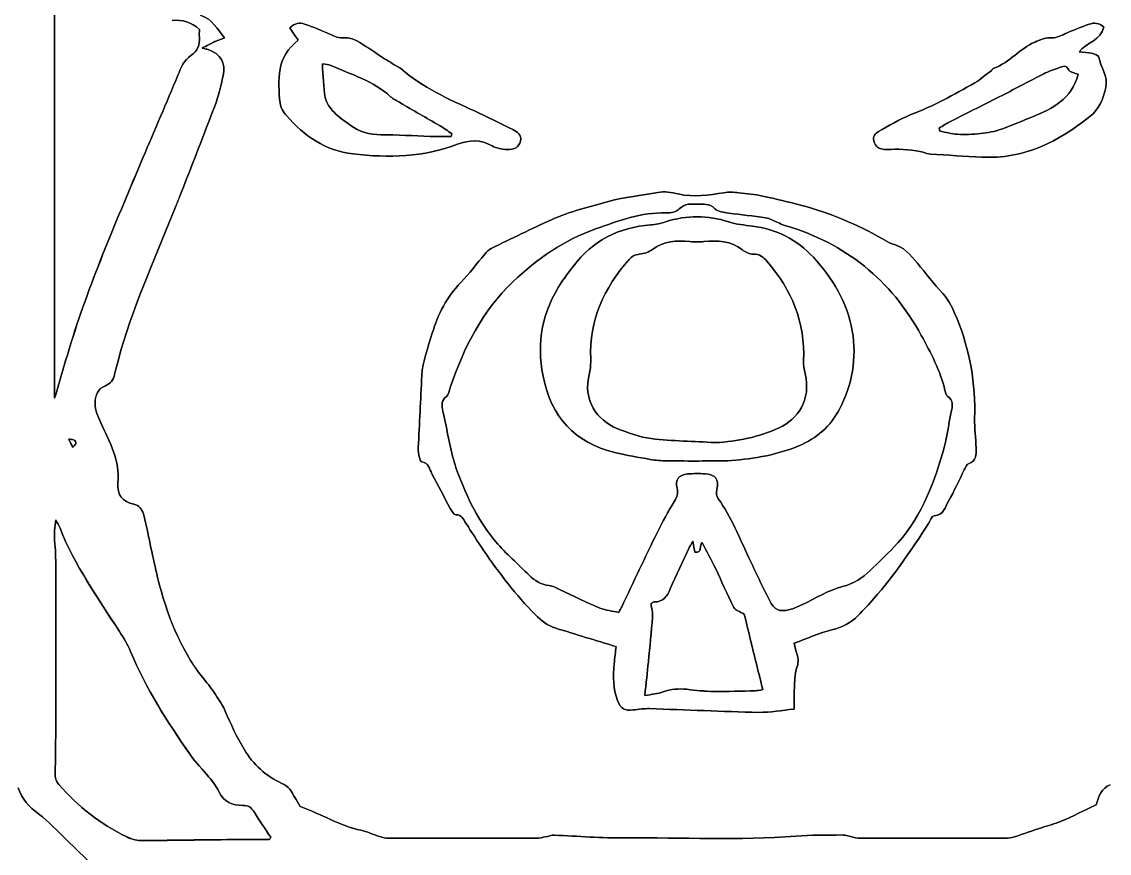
# Model space of a CAD drawing. Extents: x -1 to 269, y -24 to 109.
# Drawn here: x 148.1 to 212.4, y 11.7 to 60.9 of the extents above; entities that cross this region are included whole.
import ezdxf

# ---------------------------------------------------------------- set-up
doc = ezdxf.new("R2010")
doc.units = 0
doc.layers.get('0').update_dxf_attribs({"linetype": 'CONTINUOUS'})

msp = doc.modelspace()

# ---------------------------------------------------------------- linework, layer by layer
at = {"color": 7}
for p, q in [((212.088476, 60.558576), (212.088476, 60.558576)), ((212.088476, 60.558576), (212.088476, 60.558576)), ((164.415707, 59.773081), (164.415707, 59.773081)), ((164.415707, 59.773081), (164.415707, 59.773081)), ((165.842659, 58.383912), (165.842659, 58.383859)), ((165.842659, 58.383805), (165.842659, 58.383859)), ((210.576733, 57.770087), (210.576733, 57.770087)), ((210.576733, 57.770087), (210.576733, 57.770087)), ((151.06214, 35.684847), (151.06214, 35.684847)), ((151.06214, 35.684838), (151.06214, 35.684838)), ((189.100017, 35.960363), (189.100017, 35.960358)), ((189.100017, 35.960352), (189.100017, 35.960358)), ((189.835209, 34.872117), (189.835209, 34.872058)), ((189.835209, 34.872007), (189.835209, 34.872058)), ((187.776141, 30.118109), (187.776141, 30.118109)), ((187.776141, 30.118109), (187.776141, 30.118109)), ((183.385607, 25.907091), (183.385607, 25.90708)), ((183.385607, 25.907069), (183.385607, 25.90708)), ((193.76793, 24.082869), (193.767941, 24.082869)), ((193.767953, 24.082869), (193.767941, 24.082869)), ((162.705404, 12.458728), (162.705404, 12.457374)), ((162.705404, 12.456019), (162.705404, 12.457374))]:
    msp.add_line(p, q, dxfattribs=at)
for points in [[(149.998659, 62.12744), (149.998659, 54.218736), (149.998659, 46.413883), (149.998659, 38.593017)], [(149.998771, 38.593384), (149.998771, 46.414315), (149.998771, 54.219102), (149.998771, 62.127807)], [(158.632415, 61.264792), (159.348873, 60.994595), (159.621336, 60.464449), (160.050096, 59.914855)], [(160.050404, 59.914897), (159.621643, 60.464556), (159.34918, 60.994637), (158.632723, 61.264834)], [(158.564024, 60.415063), (158.108102, 60.855945), (157.542758, 60.998238), (156.949727, 60.95396)], [(156.950035, 60.954003), (157.543063, 60.998346), (158.10841, 60.855987), (158.564332, 60.415105)], [(164.794746, 60.732439), (164.503289, 60.833632), (164.205217, 60.808221), (163.922188, 60.504383)], [(163.922188, 60.504383), (164.08218, 60.267314), (164.233287, 60.043404), (164.415707, 59.773081)], [(163.922318, 60.504383), (164.205347, 60.808221), (164.503419, 60.833567), (164.794875, 60.732439)], [(164.415707, 59.773081), (164.233352, 60.043404), (164.08218, 60.267314), (163.922318, 60.504383)], [(166.289696, 60.135197), (165.800975, 60.356061), (165.30136, 60.556501), (164.794746, 60.732439)], [(164.794875, 60.732439), (165.301425, 60.556501), (165.80104, 60.356061), (166.289826, 60.135197)], [(209.796295, 60.151081), (210.26291, 60.368183), (210.745736, 60.553781), (211.231218, 60.725956)], [(211.231282, 60.725956), (210.745801, 60.553781), (210.262975, 60.368118), (209.79636, 60.151081)], [(212.088476, 60.558576), (211.930623, 59.772431), (211.097286, 59.662291), (210.634236, 59.094548)], [(210.634301, 59.094548), (211.097286, 59.662291), (211.930623, 59.772431), (212.088476, 60.558576)], [(211.231218, 60.725956), (211.525008, 60.830068), (211.820811, 60.808481), (212.088476, 60.558576)], [(212.088476, 60.558576), (211.820811, 60.808416), (211.525008, 60.830068), (211.231282, 60.725956)], [(158.061129, 58.867017), (158.473422, 59.145122), (158.587321, 59.506527), (158.565153, 59.959401)], [(158.565461, 59.959443), (158.587643, 59.506635), (158.47373, 59.145164), (158.061437, 58.86706)], [(158.565153, 59.959401), (158.557815, 60.109343), (158.564024, 60.259869), (158.564024, 60.415063)], [(158.564332, 60.415105), (158.564332, 60.259846), (158.558095, 60.10932), (158.565461, 59.959443)], [(160.050096, 59.914855), (159.803239, 59.819884), (159.604936, 59.754474), (159.416293, 59.667933)], [(159.4166, 59.667975), (159.605243, 59.754519), (159.803612, 59.819927), (160.050404, 59.914897)], [(167.14352, 59.918225), (166.814723, 59.888275), (166.566311, 60.01015), (166.289696, 60.135197)], [(166.289826, 60.135197), (166.566441, 60.01015), (166.814853, 59.888275), (167.14365, 59.918225)], [(167.880981, 59.744037), (167.667186, 59.864873), (167.384349, 59.940071), (167.14352, 59.918225)], [(167.14365, 59.918225), (167.384479, 59.940125), (167.667313, 59.864938), (167.881111, 59.744037)], [(208.030499, 59.671952), (208.30387, 59.785591), (208.602004, 59.929051), (208.881729, 59.915179)], [(208.881794, 59.915179), (208.602134, 59.929037), (208.303935, 59.785591), (208.030564, 59.671952)], [(208.881729, 59.915179), (209.232308, 59.897795), (209.500233, 60.01339), (209.796295, 60.151081)], [(209.79636, 60.151081), (209.500298, 60.01339), (209.232373, 59.897871), (208.881794, 59.915179)], [(159.416293, 59.667933), (159.210663, 59.573676), (159.013982, 59.459842), (158.727645, 59.309511)], [(158.727645, 59.309511), (158.922125, 59.262445), (159.006269, 59.248314), (159.086327, 59.221734)], [(158.727953, 59.309553), (159.01429, 59.459884), (159.21097, 59.573719), (159.4166, 59.667975)], [(159.086635, 59.221776), (159.006574, 59.248277), (158.922432, 59.262487), (158.727953, 59.309553)], [(159.086327, 59.221734), (159.810173, 58.982139), (160.144677, 58.423858), (159.971526, 57.676672)], [(159.971833, 57.676714), (160.144985, 58.4239), (159.810481, 58.982181), (159.086635, 59.221776)], [(163.340765, 56.059524), (163.20573, 57.42839), (163.114586, 58.802764), (164.415707, 59.773081)], [(164.415707, 59.773081), (163.114651, 58.802764), (163.20573, 57.42839), (163.340635, 56.059524)], [(169.290622, 58.833492), (168.820569, 59.137203), (168.367112, 59.46937), (167.880981, 59.744037)], [(167.881111, 59.744037), (168.367242, 59.46937), (168.820699, 59.137203), (169.290752, 58.833492)], [(205.586237, 58.119368), (206.521998, 58.448685), (207.127797, 59.29661), (208.030499, 59.671952)], [(208.030564, 59.671952), (207.127862, 59.29661), (206.521998, 58.448685), (205.586302, 58.119368)], [(157.291193, 57.704299), (157.474584, 58.158925), (157.660766, 58.597018), (158.061129, 58.867017)], [(158.061437, 58.86706), (157.661071, 58.597061), (157.474892, 58.158967), (157.291498, 57.704341)], [(170.21556, 58.256799), (169.906275, 58.44739), (169.595758, 58.636357), (169.290622, 58.833492)], [(169.290752, 58.833492), (169.595887, 58.636357), (169.90634, 58.44739), (170.21569, 58.256799)], [(210.634236, 59.094548), (210.918755, 59.063625), (211.151092, 59.061421), (211.370333, 59.006836)], [(211.370398, 59.006836), (211.151092, 59.061421), (210.918755, 59.063625), (210.634301, 59.094548)], [(211.370333, 59.006836), (211.527667, 58.967683), (211.779581, 58.878092), (211.797019, 58.777547)], [(211.797084, 58.777547), (211.779587, 58.878092), (211.527731, 58.967748), (211.370398, 59.006836)], [(211.797019, 58.777547), (211.902362, 58.172009), (212.362883, 57.656643), (212.215405, 56.984849)], [(212.21547, 56.984849), (212.362948, 57.656643), (211.902427, 58.172009), (211.797084, 58.777547)], [(166.014123, 56.381828), (165.896592, 57.007658), (165.897436, 57.655787), (165.842659, 58.383912)], [(165.842659, 58.383859), (165.897436, 57.655799), (165.896592, 57.00767), (166.014123, 56.381709)], [(165.842659, 58.383859), (166.097489, 58.33537), (166.2086, 58.333361), (166.303635, 58.293231)], [(166.303635, 58.293113), (166.2086, 58.333242), (166.097489, 58.335251), (165.842659, 58.383805)], [(166.303635, 58.293231), (167.546869, 57.768273), (168.855122, 57.369721), (169.886568, 56.432337)], [(169.886568, 56.432219), (168.855187, 57.369603), (167.546869, 57.768154), (166.303635, 58.293113)], [(170.493015, 58.097716), (170.414964, 58.166951), (170.306444, 58.200854), (170.21556, 58.256799)], [(170.21569, 58.256799), (170.306574, 58.200854), (170.415094, 58.166951), (170.493145, 58.097716)], [(174.846468, 55.595176), (173.315991, 56.293091), (171.772095, 56.963067), (170.493015, 58.097716)], [(170.493145, 58.097716), (171.772224, 56.963067), (173.316121, 56.293091), (174.846598, 55.595176)], [(204.460726, 57.25926), (204.812279, 57.461063), (205.117996, 57.742923), (205.443164, 57.989913)], [(205.443229, 57.989913), (205.117996, 57.742859), (204.812344, 57.461063), (204.460791, 57.25926)], [(205.443164, 57.989913), (205.494506, 58.028871), (205.530422, 58.099661), (205.586237, 58.119368)], [(205.586302, 58.119368), (205.530484, 58.099669), (205.494571, 58.028871), (205.443229, 57.989913)], [(209.439945, 58.149642), (209.135977, 58.04294), (208.828897, 57.935718), (208.54217, 57.791025)], [(208.5423, 57.791025), (208.829027, 57.935718), (209.136042, 58.043005), (209.440074, 58.149642)], [(210.030122, 57.999895), (209.873698, 58.364346), (209.656401, 58.225555), (209.439945, 58.149642)], [(209.440074, 58.149642), (209.65653, 58.225619), (209.873763, 58.364411), (210.030252, 57.999895)], [(210.576733, 57.770087), (210.391268, 57.842043), (210.086778, 57.867844), (210.030122, 57.999895)], [(210.030252, 57.999895), (210.086778, 57.867844), (210.391203, 57.842043), (210.576733, 57.770087)], [(155.223633, 52.815837), (155.906834, 54.447897), (156.629447, 56.063749), (157.291193, 57.704299)], [(157.291498, 57.704341), (156.629755, 56.063727), (155.907207, 54.44794), (155.223938, 52.815879)], [(159.971526, 57.676672), (159.830465, 57.067958), (159.692126, 56.45159), (159.470553, 55.869843)], [(159.470858, 55.869885), (159.692433, 56.451633), (159.830773, 57.068), (159.971833, 57.676714)], [(208.54217, 57.791025), (207.718556, 57.37536), (206.907714, 56.934416), (206.085914, 56.515056)], [(206.086044, 56.515056), (206.907844, 56.934416), (207.718685, 57.37536), (208.5423, 57.791025)], [(207.832909, 55.231696), (209.057407, 55.712185), (210.19238, 56.287258), (210.576733, 57.770087)], [(210.576733, 57.770087), (210.19238, 56.287258), (209.057407, 55.712185), (207.833039, 55.231696)], [(200.643061, 55.354347), (201.976725, 55.873797), (203.226247, 56.550385), (204.460726, 57.25926)], [(204.460791, 57.25926), (203.226312, 56.550385), (201.976855, 55.873797), (200.643126, 55.354347)], [(212.215405, 56.984849), (212.067084, 56.309364), (211.810956, 55.684699), (211.270503, 55.256007)], [(211.270568, 55.256007), (211.811021, 55.684699), (212.067148, 56.309364), (212.21547, 56.984849)], [(163.340635, 56.059524), (163.36612, 55.801322), (163.534787, 55.523347), (163.712088, 55.319405)], [(163.712217, 55.319405), (163.534917, 55.523347), (163.366176, 55.801322), (163.340765, 56.059524)], [(166.535388, 55.514974), (166.306164, 55.756516), (166.072984, 56.068589), (166.014123, 56.381828)], [(166.014123, 56.381709), (166.072984, 56.068471), (166.306164, 55.756398), (166.535388, 55.514855)], [(169.886568, 56.432337), (170.043317, 56.289852), (170.24473, 56.194686), (170.430653, 56.086361)], [(170.430653, 56.086242), (170.244795, 56.194568), (170.043317, 56.289733), (169.886568, 56.432219)], [(170.430653, 56.086361), (171.213619, 55.630439), (172.000607, 55.18126), (172.781567, 54.721904)], [(172.781567, 54.721785), (172.000607, 55.181142), (171.213619, 55.630321), (170.430653, 56.086242)], [(206.085914, 56.515056), (205.070027, 55.996642), (204.046684, 55.493008), (203.030147, 54.975828)], [(203.030277, 54.975828), (204.046813, 55.493073), (205.070157, 55.996642), (206.086044, 56.515056)], [(159.470553, 55.869843), (158.594817, 53.570465), (157.703655, 51.276662), (156.786495, 48.993558)], [(156.786803, 48.9936), (157.703963, 51.276704), (158.59519, 53.570573), (159.470858, 55.869885)], [(167.496498, 54.753335), (167.165951, 54.994875), (166.814074, 55.221378), (166.535388, 55.514974)], [(166.535388, 55.514855), (166.814074, 55.221259), (167.166016, 54.994756), (167.496498, 54.753216)], [(177.110969, 54.49093), (176.361646, 54.870096), (175.610379, 55.246801), (174.846468, 55.595176)], [(174.846598, 55.595176), (175.610441, 55.246801), (176.361776, 54.870031), (177.111098, 54.49093)], [(198.752023, 54.370484), (199.376685, 54.710172), (199.984752, 55.097894), (200.643061, 55.354347)], [(200.643126, 55.354347), (199.984817, 55.097894), (199.37675, 54.710172), (198.752087, 54.370484)], [(163.712088, 55.319405), (164.762917, 54.111373), (166.030394, 53.242187), (167.657526, 53.048227)], [(167.657656, 53.048227), (166.030458, 53.242187), (164.763046, 54.111373), (163.712217, 55.319405)], [(169.310784, 54.18481), (168.631083, 54.182552), (168.035072, 54.359776), (167.496498, 54.753335)], [(167.496498, 54.753216), (168.035137, 54.359723), (168.631083, 54.182422), (169.310784, 54.184691)], [(172.781567, 54.721904), (173.033157, 54.573972), (173.270937, 54.402442), (173.515009, 54.24174)], [(173.515009, 54.241621), (173.270872, 54.402324), (173.033092, 54.573853), (172.781567, 54.721785)], [(203.030147, 54.975828), (202.795801, 54.856549), (202.57643, 54.707903), (202.350187, 54.572741)], [(202.350316, 54.572741), (202.57656, 54.707903), (202.795931, 54.856549), (203.030277, 54.975828)], [(211.270503, 55.256007), (209.400727, 53.772723), (207.355595, 52.723189), (204.874447, 52.858221)], [(204.874512, 52.858221), (207.35566, 52.723189), (209.400792, 53.772723), (211.270568, 55.256007)], [(206.039435, 54.515498), (206.648019, 54.722683), (207.233593, 54.996506), (207.832909, 55.231696)], [(207.833039, 55.231696), (207.233723, 54.996506), (206.648149, 54.722683), (206.039565, 54.515498)], [(172.222702, 54.082256), (171.251804, 54.11363), (170.281292, 54.188117), (169.310784, 54.18481)], [(169.310784, 54.184691), (170.281292, 54.187993), (171.251804, 54.113512), (172.222702, 54.082137)], [(173.47423, 54.079998), (173.057013, 54.079998), (172.639468, 54.068709), (172.222702, 54.082256)], [(172.222702, 54.082137), (172.639468, 54.068647), (173.057013, 54.079879), (173.47423, 54.079879)], [(173.515009, 54.24174), (173.501406, 54.187804), (173.487859, 54.133869), (173.47423, 54.079998)], [(173.47423, 54.079879), (173.487834, 54.13375), (173.50138, 54.187685), (173.515009, 54.241621)], [(177.566176, 53.802932), (177.658361, 54.191888), (177.380971, 54.354341), (177.110969, 54.49093)], [(177.111098, 54.49093), (177.3811, 54.354341), (177.658491, 54.191888), (177.566306, 53.802932)], [(198.752087, 54.370484), (198.550671, 54.260928), (198.424326, 54.085312), (198.482605, 53.834631)], [(198.48254, 53.834631), (198.424326, 54.085247), (198.550606, 54.260863), (198.752023, 54.370484)], [(202.350187, 54.572741), (202.361137, 54.515238), (202.372087, 54.457803), (202.383054, 54.400238)], [(202.383184, 54.400238), (202.372234, 54.457803), (202.361284, 54.515238), (202.350316, 54.572741)], [(202.383054, 54.400238), (202.733309, 54.334052), (203.081489, 54.230524), (203.434467, 54.210881)], [(203.434597, 54.210881), (203.081684, 54.230524), (202.733504, 54.333987), (202.383184, 54.400238)], [(203.434467, 54.210881), (203.884617, 54.185848), (204.342029, 54.199282), (204.790043, 54.250683)], [(204.790173, 54.250683), (204.342159, 54.199276), (203.884747, 54.18586), (203.434597, 54.210881)], [(204.790043, 54.250683), (205.211801, 54.299045), (205.638809, 54.379041), (206.039435, 54.515498)], [(206.039565, 54.515498), (205.638874, 54.379106), (205.211866, 54.299045), (204.790173, 54.250683)], [(167.657526, 53.048227), (169.75685, 52.797868), (171.833681, 52.865807), (173.8475, 53.617594)], [(173.84763, 53.617594), (171.833811, 52.865742), (169.756915, 52.797803), (167.657656, 53.048227)], [(173.8475, 53.617594), (174.535434, 53.874371), (175.22006, 53.91949), (175.90203, 53.525801)], [(175.90216, 53.525801), (175.220125, 53.91949), (174.535564, 53.874371), (173.84763, 53.617594)], [(175.90203, 53.525801), (176.150183, 53.382469), (176.471981, 53.328536), (176.765057, 53.309605)], [(176.765187, 53.309605), (176.472111, 53.328542), (176.150377, 53.382469), (175.90216, 53.525801)], [(176.765057, 53.309605), (177.231026, 53.27959), (177.485988, 53.464279), (177.566176, 53.802932)], [(177.566306, 53.802932), (177.486118, 53.464214), (177.231091, 53.27959), (176.765187, 53.309605)], [(198.938137, 53.340073), (198.682204, 53.3931), (198.540494, 53.585051), (198.48254, 53.834631)], [(198.482605, 53.834631), (198.540624, 53.585051), (198.682269, 53.3931), (198.938202, 53.340073)], [(150.980448, 41.894994), (152.145565, 45.631758), (153.715068, 49.212226), (155.223633, 52.815837)], [(155.223938, 52.815879), (153.715116, 49.212593), (152.145613, 45.632124), (150.980561, 41.895361)], [(199.516969, 53.310708), (199.325603, 53.294621), (199.125484, 53.301254), (198.938137, 53.340073)], [(198.938202, 53.340073), (199.125549, 53.301242), (199.325667, 53.29463), (199.517034, 53.310708)], [(201.401849, 53.146113), (200.923562, 53.286527), (200.049189, 53.355308), (199.516969, 53.310708)], [(199.517034, 53.310708), (200.049254, 53.355308), (200.923627, 53.286522), (201.401914, 53.146113)], [(201.840138, 53.038891), (201.692267, 53.048543), (201.546279, 53.103783), (201.401849, 53.146113)], [(201.401914, 53.146113), (201.546344, 53.103783), (201.692267, 53.048552), (201.840203, 53.038891)], [(204.874447, 52.858221), (203.862771, 52.913325), (202.851162, 52.972575), (201.840138, 53.038891)], [(201.840203, 53.038891), (202.851227, 52.972575), (203.862771, 52.91326), (204.874512, 52.858221)], [(186.906693, 50.678328), (186.514238, 50.767917), (186.077115, 50.853811), (185.69782, 50.770576)], [(185.697831, 50.770437), (186.077191, 50.853673), (186.514314, 50.767897), (186.906704, 50.67819)], [(182.781363, 50.236473), (181.641462, 49.90988), (180.48419, 49.645714), (179.402049, 49.152649)], [(179.40206, 49.152511), (180.484201, 49.645511), (181.641473, 49.909741), (182.781375, 50.236334)], [(185.69782, 50.770576), (184.732106, 50.558658), (183.743899, 50.512308), (182.781363, 50.236473)], [(182.781375, 50.236334), (183.743975, 50.51217), (184.732117, 50.558584), (185.697831, 50.770437)], [(189.602872, 50.753978), (188.705549, 50.59334), (187.818212, 50.470108), (186.906693, 50.678328)], [(186.906704, 50.67819), (187.818223, 50.469969), (188.705561, 50.593202), (189.602883, 50.753843)], [(190.494164, 50.747487), (190.19888, 50.776271), (189.890764, 50.805506), (189.602872, 50.753978)], [(189.602883, 50.753843), (189.890775, 50.805379), (190.198891, 50.776195), (190.494175, 50.747351)], [(191.900564, 50.55515), (191.438677, 50.652779), (190.96493, 50.701592), (190.494164, 50.747487)], [(190.494175, 50.747351), (190.965006, 50.701454), (191.438688, 50.65264), (191.900576, 50.555011)], [(194.220945, 49.996739), (193.45198, 50.200162), (192.678671, 50.390558), (191.900564, 50.55515)], [(191.900576, 50.555011), (192.678682, 50.390419), (193.451991, 50.199959), (194.220956, 49.996601)], [(182.014148, 48.609075), (183.359871, 49.088396), (184.715706, 49.607848), (186.196786, 49.553264)], [(186.196915, 49.553275), (184.715771, 49.607859), (183.359936, 49.088345), (182.014278, 48.609086)], [(186.196786, 49.553264), (186.457968, 49.543612), (186.812242, 49.615626), (186.971325, 49.789359)], [(186.971455, 49.789371), (186.812372, 49.615638), (186.458098, 49.543617), (186.196915, 49.553275)], [(186.971325, 49.789359), (187.294743, 50.142467), (187.684799, 50.075502), (188.048863, 50.073817)], [(188.048993, 50.073828), (187.684929, 50.075521), (187.294873, 50.142544), (186.971455, 49.789371)], [(188.048863, 50.073817), (188.390366, 50.072123), (188.755466, 50.138513), (189.06838, 49.805048)], [(189.06851, 49.805059), (188.755661, 50.13859), (188.390496, 50.072208), (188.048993, 50.073828)], [(189.06838, 49.805048), (189.242632, 49.619321), (189.6124, 49.588076), (189.902496, 49.545615)], [(189.902626, 49.545627), (189.612465, 49.588087), (189.242697, 49.619332), (189.06851, 49.805059)], [(198.990904, 48.026805), (197.480134, 48.875637), (195.897864, 49.553199), (194.220945, 49.996739)], [(194.220956, 49.996601), (195.897875, 49.55306), (197.480146, 48.875501), (198.990915, 48.02667)], [(156.786495, 48.993558), (155.636547, 46.131229), (154.345538, 43.321413), (153.628824, 40.302013)], [(153.629131, 40.302056), (154.345846, 43.321455), (155.636855, 46.131274), (156.786803, 48.9936)], [(179.402049, 49.152649), (178.2064, 48.607915), (177.025529, 48.030381), (175.8444, 47.454467)], [(175.844412, 47.454329), (177.02554, 48.030308), (178.206411, 48.607777), (179.40206, 49.152511)], [(185.280859, 48.848416), (185.577178, 48.871954), (185.87836, 48.930811), (186.160224, 49.024484)], [(186.160289, 49.024599), (185.87836, 48.930927), (185.577243, 48.872064), (185.280924, 48.848532)], [(186.160224, 49.024484), (187.411428, 49.440473), (188.650513, 49.42634), (189.905869, 49.026177)], [(189.905934, 49.026293), (188.650578, 49.426399), (187.411493, 49.440533), (186.160289, 49.024599)], [(189.902496, 49.545615), (190.626602, 49.439559), (191.358164, 49.383809), (192.081105, 49.271595)], [(192.081235, 49.271606), (191.358294, 49.383755), (190.626667, 49.43957), (189.902626, 49.545627)], [(189.905869, 49.026177), (190.351481, 48.884208), (190.829314, 48.831181), (191.296775, 48.772383)], [(191.296838, 48.772499), (190.829379, 48.831297), (190.351545, 48.884324), (189.905934, 49.026293)], [(192.081105, 49.271595), (192.327118, 49.233413), (192.556407, 49.087165), (192.793087, 48.989925)], [(192.793216, 48.989937), (192.556536, 49.087176), (192.327248, 49.233424), (192.081235, 49.271606)], [(192.793087, 48.989925), (192.932075, 48.932815), (193.066718, 48.861636), (193.209982, 48.819565)], [(193.210112, 48.819576), (193.066848, 48.861582), (192.932205, 48.932826), (192.793216, 48.989937)], [(177.139038, 45.493472), (178.560933, 46.843278), (180.16343, 47.949922), (182.014148, 48.609075)], [(182.014278, 48.609086), (180.16356, 47.949934), (178.560998, 46.843355), (177.139168, 45.493483)], [(180.69617, 46.39229), (181.842424, 47.923933), (183.3917, 48.697955), (185.280859, 48.848416)], [(185.280924, 48.848532), (183.391765, 48.698136), (181.842489, 47.924048), (180.696235, 46.392406)], [(191.296775, 48.772383), (192.724955, 48.592751), (193.930264, 47.989936), (194.903886, 46.927112)], [(194.903951, 46.927228), (193.930329, 47.990052), (192.725085, 48.592867), (191.296838, 48.772499)], [(193.209982, 48.819565), (196.803092, 47.764779), (199.500826, 45.591877), (201.288856, 42.307341)], [(201.288986, 42.307352), (199.500956, 45.591888), (196.803222, 47.76479), (193.210112, 48.819576)], [(185.37732, 47.389957), (186.053843, 47.90033), (186.807574, 47.932032), (187.598064, 47.860334)], [(187.598129, 47.860263), (186.807639, 47.931962), (186.053908, 47.90026), (185.377384, 47.389886)], [(187.598064, 47.860334), (187.871628, 47.835555), (188.151482, 47.829476), (188.42427, 47.85658)], [(188.424335, 47.85651), (188.151547, 47.829416), (187.871693, 47.835512), (187.598129, 47.860263)], [(188.42427, 47.85658), (189.238289, 47.937417), (190.015035, 47.905848), (190.703033, 47.37032)], [(190.703098, 47.370249), (190.0151, 47.905777), (189.238289, 47.937347), (188.424335, 47.85651)], [(199.563903, 47.730486), (199.360801, 47.779624), (199.178966, 47.921141), (198.990904, 48.026805)], [(198.990915, 48.02667), (199.178912, 47.921003), (199.360813, 47.779488), (199.563914, 47.730348)], [(201.066891, 46.573798), (200.657127, 47.081384), (200.243539, 47.565959), (199.563903, 47.730486)], [(199.563914, 47.730348), (200.243485, 47.565821), (200.657073, 47.081245), (201.066902, 46.57366)], [(175.463223, 47.117629), (174.98513, 46.560063), (174.548464, 45.96334), (174.036792, 45.43922)], [(174.036804, 45.439084), (174.548475, 45.963202), (174.985141, 46.559924), (175.463234, 47.117494)], [(175.8444, 47.454467), (175.697114, 47.382704), (175.573038, 47.245727), (175.463223, 47.117629)], [(175.463234, 47.117494), (175.573049, 47.245654), (175.697061, 47.382565), (175.844412, 47.454329)], [(183.997758, 46.798679), (184.163129, 46.984082), (184.341011, 47.081448), (184.602842, 47.110492)], [(184.602907, 47.110421), (184.341076, 47.081443), (184.163194, 46.984076), (183.997823, 46.798608)], [(184.602842, 47.110492), (184.870186, 47.140117), (185.166051, 47.230549), (185.37732, 47.389957)], [(185.377384, 47.389886), (185.166116, 47.230479), (184.870251, 47.140046), (184.602907, 47.110421)], [(190.703033, 47.37032), (190.88137, 47.231526), (191.134515, 47.117305), (191.353042, 47.117756)], [(191.353107, 47.117686), (191.134579, 47.117121), (190.881435, 47.23152), (190.703098, 47.370249)], [(191.353042, 47.117756), (191.728192, 47.118603), (191.94594, 46.931902), (192.164795, 46.678173)], [(192.16486, 46.678102), (191.946005, 46.931831), (191.728257, 47.118465), (191.353107, 47.117686)], [(180.002663, 45.455165), (180.215616, 45.77949), (180.463314, 46.081061), (180.69617, 46.39229)], [(180.696235, 46.392406), (180.463379, 46.081177), (180.215681, 45.779605), (180.002728, 45.455281)], [(181.724636, 40.91073), (181.651447, 43.196298), (182.501249, 45.120529), (183.997758, 46.798679)], [(183.997823, 46.798608), (182.501314, 45.120458), (181.651512, 43.196228), (181.724698, 40.91066)], [(192.164795, 46.678173), (193.6191, 44.992631), (194.429295, 43.074302), (194.327066, 40.813626)], [(194.327128, 40.813555), (194.429295, 43.074232), (193.6191, 44.992561), (192.16486, 46.678102)], [(194.903886, 46.927112), (196.047222, 45.678889), (196.917381, 44.285648), (197.207477, 42.585262)], [(197.207542, 42.585378), (196.917381, 44.285699), (196.047287, 45.679004), (194.903951, 46.927228)], [(202.562234, 44.783434), (202.043171, 45.361874), (201.555291, 45.968776), (201.066891, 46.573798)], [(201.066902, 46.57366), (201.555302, 45.968638), (202.043247, 45.361739), (202.562246, 44.783296)], [(174.036792, 45.43922), (173.198852, 44.580796), (172.685236, 43.563805), (172.349372, 42.428312)], [(172.349383, 42.428177), (172.685312, 43.563732), (173.198863, 44.580658), (174.036804, 45.439084)], [(173.415825, 39.212418), (174.211175, 41.570724), (175.307574, 43.754774), (177.139038, 45.493472)], [(177.139168, 45.493483), (175.307704, 43.75485), (174.211305, 41.570735), (173.415954, 39.21243)], [(180.002728, 45.455281), (178.884413, 43.75172), (178.500061, 41.898928), (178.903991, 39.893147)], [(178.903926, 39.893031), (178.500061, 41.898748), (178.88434, 43.75154), (180.002663, 45.455165)], [(203.389284, 43.337488), (203.172571, 43.86122), (202.946392, 44.355323), (202.562234, 44.783434)], [(202.562246, 44.783296), (202.946404, 44.355185), (203.172582, 43.861081), (203.389295, 43.33735)], [(204.450809, 37.390936), (204.50604, 39.448904), (204.178797, 41.429141), (203.389284, 43.337488)], [(203.389295, 43.33735), (204.178809, 41.429003), (204.506051, 39.448765), (204.45082, 37.390798)], [(197.207477, 42.585262), (197.486422, 40.950546), (197.202538, 39.397511), (196.450763, 37.939314)], [(196.450828, 37.93943), (197.202614, 39.397627), (197.486487, 40.950662), (197.207542, 42.585378)], [(149.998659, 38.593017), (150.330826, 39.712886), (150.641668, 40.808315), (150.980448, 41.894994)], [(150.980561, 41.895361), (150.641781, 40.808681), (150.330939, 39.713318), (149.998771, 38.593384)], [(172.349372, 42.428312), (172.104849, 41.601458), (171.771968, 40.800274), (171.730543, 39.922918)], [(171.730554, 39.92278), (171.771979, 40.800136), (172.104795, 41.601384), (172.349383, 42.428177)], [(201.288856, 42.307341), (201.854918, 41.267403), (202.42221, 40.219813), (202.692468, 39.047888)], [(202.692598, 39.0479), (202.422339, 40.219825), (201.855047, 41.267414), (201.288986, 42.307352)], [(181.649695, 40.079724), (181.716855, 40.346548), (181.73345, 40.634245), (181.724636, 40.91073)], [(181.724698, 40.91066), (181.733503, 40.63411), (181.716909, 40.346478), (181.649759, 40.079653)], [(194.327066, 40.813626), (194.31558, 40.559897), (194.351958, 40.296251), (194.412052, 40.048225)], [(194.412116, 40.048155), (194.352023, 40.296115), (194.315721, 40.559826), (194.327128, 40.813555)], [(153.539946, 39.990979), (153.480502, 39.66957), (153.312862, 39.451108), (153.001049, 39.325344)], [(153.001356, 39.325386), (153.31317, 39.451085), (153.48081, 39.669613), (153.540254, 39.991022)], [(153.628824, 40.302013), (153.603932, 40.197191), (153.559459, 40.096513), (153.539946, 39.990979)], [(153.540254, 39.991022), (153.559756, 40.096556), (153.604237, 40.197233), (153.629131, 40.302056)], [(171.730543, 39.922918), (171.663383, 38.500053), (171.58488, 37.077642), (171.520699, 35.654646)], [(171.520711, 35.654508), (171.584891, 37.077503), (171.663394, 38.499915), (171.730554, 39.92278)], [(183.274428, 36.803615), (182.11975, 37.277232), (181.232993, 38.424911), (181.649695, 40.079724)], [(181.649759, 40.079653), (181.233058, 38.424841), (182.11988, 37.277161), (183.274493, 36.803544)], [(194.412052, 40.048225), (194.797508, 38.458174), (193.981025, 37.354315), (192.871008, 36.837914)], [(192.871073, 36.837843), (193.981087, 37.35431), (194.797638, 38.458103), (194.412116, 40.048155)], [(153.001049, 39.325344), (152.541108, 39.139944), (152.39823, 38.77724), (152.395575, 38.291499)], [(152.39588, 38.291541), (152.39842, 38.777283), (152.541416, 39.139986), (153.001356, 39.325386)], [(183.159104, 35.372652), (180.763006, 35.952066), (179.38487, 37.50452), (178.903926, 39.893031)], [(178.903991, 39.893147), (179.384935, 37.50457), (180.763071, 35.952117), (183.159169, 35.372765)], [(172.978572, 37.82754), (172.910246, 38.149208), (172.848338, 38.444684), (173.19198, 38.689986)], [(173.19211, 38.689997), (172.848468, 38.444695), (172.910376, 38.14922), (172.978702, 37.827551)], [(173.19198, 38.689986), (173.323964, 38.784177), (173.354433, 39.030323), (173.415825, 39.212418)], [(173.415954, 39.21243), (173.354563, 39.030334), (173.324094, 38.784253), (173.19211, 38.689997)], [(202.692468, 39.047888), (202.720863, 38.924721), (202.75548, 38.75922), (202.844485, 38.701201)], [(202.844614, 38.701212), (202.75561, 38.759232), (202.721058, 38.924667), (202.692598, 39.0479)], [(202.844485, 38.701201), (203.22041, 38.456224), (203.13847, 38.128916), (203.06632, 37.785274)], [(203.06645, 37.785286), (203.1386, 38.128928), (203.22054, 38.456235), (202.844614, 38.701212)], [(152.395575, 38.291499), (152.393317, 37.85535), (152.565419, 37.496019), (152.736104, 37.125216)], [(152.736412, 37.125258), (152.565724, 37.496064), (152.393546, 37.855457), (152.39588, 38.291541)], [(173.434364, 35.679792), (173.270872, 36.393072), (173.130718, 37.111666), (172.978572, 37.82754)], [(172.978702, 37.827551), (173.130913, 37.111678), (173.271002, 36.393083), (173.434494, 35.679803)], [(196.450763, 37.939314), (195.928784, 36.927056), (195.095122, 36.216694), (194.044943, 35.769525)], [(194.045007, 35.76964), (195.095187, 36.216745), (195.928914, 36.927107), (196.450828, 37.93943)], [(203.06632, 37.785274), (202.898225, 36.984542), (202.794311, 36.165985), (202.565669, 35.383408)], [(202.565799, 35.383419), (202.794376, 36.165931), (202.898355, 36.984553), (203.06645, 37.785286)], [(204.532035, 35.645369), (204.524048, 36.227571), (204.43525, 36.810292), (204.450809, 37.390936)], [(204.45082, 37.390798), (204.43527, 36.810154), (204.524074, 36.227498), (204.532047, 35.645231)], [(152.736104, 37.125216), (153.258277, 35.991411), (153.882748, 34.885607), (153.744992, 33.566854)], [(153.7453, 33.566896), (153.883117, 34.88565), (153.258585, 35.991388), (152.736412, 37.125258)], [(185.310938, 36.198463), (184.616781, 36.281247), (183.928134, 36.535428), (183.274428, 36.803615)], [(183.274493, 36.803544), (183.928199, 36.535357), (184.616846, 36.281177), (185.311003, 36.198392)], [(192.871008, 36.837914), (191.681128, 36.284298), (190.41955, 36.022726), (189.100017, 35.960363)], [(189.100017, 35.960358), (190.41955, 36.02272), (191.681128, 36.284292), (192.871073, 36.837843)], [(151.06214, 35.684847), (150.988626, 35.84231), (150.927173, 35.973842), (150.83713, 36.166569)], [(150.83713, 36.166569), (150.966715, 36.147519), (151.049045, 36.154377), (151.111926, 36.122683)], [(151.111991, 36.122675), (151.049045, 36.154374), (150.96678, 36.14751), (150.837194, 36.16656)], [(150.837194, 36.16656), (150.927173, 35.973834), (150.988691, 35.842301), (151.06214, 35.684838)], [(151.111926, 36.122683), (151.344523, 36.005541), (151.278076, 35.870185), (151.06214, 35.684847)], [(151.06214, 35.684838), (151.278076, 35.870111), (151.344458, 36.005533), (151.111991, 36.122675)], [(189.100017, 35.960358), (187.836104, 36.032381), (186.56558, 36.048846), (185.310938, 36.198463)], [(185.311003, 36.198392), (186.56558, 36.04884), (187.836104, 36.03244), (189.100017, 35.960352)], [(171.520699, 35.654646), (171.512148, 35.463994), (171.546636, 35.268349), (171.585201, 35.079965)], [(171.585213, 35.079827), (171.546641, 35.26821), (171.512154, 35.463855), (171.520711, 35.654508)], [(173.810484, 34.311703), (173.639796, 34.750316), (173.540031, 35.218813), (173.434364, 35.679792)], [(173.434494, 35.679803), (173.54016, 35.218824), (173.639926, 34.750262), (173.810614, 34.311714)], [(189.835209, 34.872058), (191.060547, 34.978049), (192.595627, 35.152561), (194.045007, 35.76964)], [(194.044943, 35.769525), (192.595627, 35.152511), (191.060547, 34.977999), (189.835209, 34.872007)], [(204.076958, 34.708761), (204.595693, 34.859287), (204.537158, 35.274304), (204.532035, 35.645369)], [(204.532047, 35.645231), (204.537155, 35.2741), (204.595705, 34.859149), (204.076969, 34.708623)], [(171.585201, 35.079965), (171.605493, 34.981041), (171.668505, 34.81891), (171.727949, 34.811391)], [(171.727961, 34.811253), (171.668516, 34.818704), (171.60544, 34.980838), (171.585213, 35.079827)], [(171.727949, 34.811391), (172.14692, 34.759141), (172.183806, 34.384575), (172.329599, 34.118141)], [(172.32961, 34.118002), (172.183817, 34.384437), (172.146931, 34.759067), (171.727961, 34.811253)], [(185.250844, 34.96483), (184.551046, 35.08664), (183.848982, 35.205853), (183.159104, 35.372652)], [(183.159169, 35.372765), (183.849047, 35.205969), (184.551111, 35.086756), (185.250909, 34.964946)], [(186.21377, 34.87615), (185.892296, 34.879198), (185.567582, 34.909729), (185.250844, 34.96483)], [(185.250909, 34.964946), (185.567647, 34.90978), (185.892361, 34.879311), (186.213835, 34.876266)], [(189.835209, 34.872058), (188.409425, 34.872058), (187.311467, 34.865454), (186.21377, 34.87615)], [(186.213835, 34.876266), (187.311467, 34.86557), (188.409425, 34.872117), (189.835209, 34.872117)], [(202.565669, 35.383408), (201.96324, 33.321357), (201.193044, 31.333728), (199.650703, 29.754438)], [(199.650833, 29.754449), (201.193174, 31.333739), (201.96337, 33.321368), (202.565799, 35.383419)], [(172.329599, 34.118141), (172.70209, 33.437274), (173.043528, 32.739358), (173.411351, 32.055833)], [(173.411363, 32.055695), (173.04354, 32.739285), (172.702166, 33.437201), (172.32961, 34.118002)], [(174.821122, 32.001629), (174.423025, 32.739025), (174.11536, 33.528477), (173.810484, 34.311703)], [(173.810614, 34.311714), (174.11549, 33.528488), (174.423155, 32.739036), (174.821252, 32.001641)], [(188.491884, 34.110874), (188.147463, 34.128569), (187.799023, 34.133959), (187.456417, 34.101786)], [(187.456547, 34.101797), (187.799153, 34.133951), (188.147593, 34.12858), (188.492014, 34.110885)], [(202.903023, 32.492879), (203.24699, 33.090254), (203.525741, 33.724963), (203.837165, 34.341393)], [(203.837176, 34.341254), (203.525752, 33.724825), (203.247001, 33.090115), (202.903034, 32.492744)], [(203.837165, 34.341393), (203.90426, 34.474288), (203.97006, 34.677711), (204.076958, 34.708761)], [(204.076969, 34.708623), (203.970072, 34.677573), (203.904271, 34.47415), (203.837176, 34.341254)], [(153.744992, 33.566854), (153.670375, 32.85286), (154.035413, 32.460339), (154.681273, 32.308969)], [(154.68158, 32.309012), (154.035718, 32.460382), (153.670618, 32.852967), (153.7453, 33.566896)], [(187.456417, 34.101786), (186.952461, 34.054528), (186.704825, 33.747448), (186.838042, 33.260927)], [(186.838172, 33.260939), (186.704955, 33.747459), (186.952591, 34.054539), (187.456547, 34.101797)], [(189.199782, 33.174201), (189.333973, 33.790893), (189.108769, 34.079172), (188.491884, 34.110874)], [(188.492014, 34.110885), (189.108898, 34.079183), (189.334103, 33.790839), (189.199912, 33.174212)], [(186.838042, 33.260927), (186.924781, 32.944252), (186.836067, 32.741867), (186.684731, 32.489434)], [(186.684858, 32.489445), (186.836228, 32.741943), (186.92491, 32.944328), (186.838172, 33.260939)], [(189.277834, 32.633618), (189.151813, 32.808065), (189.154534, 32.966239), (189.199782, 33.174201)], [(189.199912, 33.174212), (189.154664, 32.966251), (189.151943, 32.808141), (189.277964, 32.633629)], [(154.681273, 32.308969), (155.008126, 32.232281), (155.152623, 32.019133), (155.249539, 31.752309)], [(155.249843, 31.752351), (155.152993, 32.019175), (155.008433, 32.232323), (154.68158, 32.309012)], [(186.684731, 32.489434), (186.319242, 31.879941), (185.965095, 31.260788), (185.652895, 30.622771)], [(185.653025, 30.622782), (185.965225, 31.260799), (186.319372, 31.879952), (186.684858, 32.489445)], [(191.0916, 29.134376), (190.529752, 30.32322), (190.055356, 31.557378), (189.277834, 32.633618)], [(189.277964, 32.633629), (190.055486, 31.557324), (190.529947, 30.323166), (191.09173, 29.134387)], [(202.055036, 31.626353), (202.619864, 31.666349), (202.704525, 32.148072), (202.903023, 32.492879)], [(202.903034, 32.492744), (202.704471, 32.147933), (202.619875, 31.666211), (202.055047, 31.626215)], [(155.249539, 31.752309), (155.329856, 31.530928), (155.367262, 31.293602), (155.418474, 31.062171)], [(155.418782, 31.062213), (155.367569, 31.293644), (155.330164, 31.53097), (155.249843, 31.752351)], [(173.411351, 32.055833), (173.489854, 31.909845), (173.628908, 31.684962), (173.73723, 31.68665)], [(173.737242, 31.686511), (173.628919, 31.684818), (173.489866, 31.909707), (173.411363, 32.055695)], [(173.73723, 31.68665), (174.110822, 31.692238), (174.18803, 31.407961), (174.334277, 31.187619)], [(174.334289, 31.18748), (174.188041, 31.407822), (174.110833, 31.692085), (173.737242, 31.686511)], [(176.120882, 30.080512), (175.620491, 30.664918), (175.187192, 31.323486), (174.821122, 32.001629)], [(174.821252, 32.001641), (175.187257, 31.323497), (175.620621, 30.664929), (176.121012, 30.080523)], [(201.715864, 31.179508), (201.817447, 31.34248), (201.931541, 31.617601), (202.055036, 31.626353)], [(202.055047, 31.626215), (201.931552, 31.617466), (201.817458, 31.342341), (201.715875, 31.179369)], [(149.98888, 30.161927), (149.976434, 30.55957), (149.985578, 30.957794), (150.069849, 31.379098)], [(150.069914, 31.377743), (149.98564, 30.956439), (149.976499, 30.55815), (149.988945, 30.160572)], [(150.069849, 31.379098), (150.15276, 31.21509), (150.24864, 31.056202), (150.316706, 30.886163)], [(150.316771, 30.884808), (150.248702, 31.054782), (150.15289, 31.213671), (150.069914, 31.377743)], [(155.418474, 31.062171), (155.679335, 29.883052), (155.896177, 28.692134), (156.207666, 27.526561)], [(156.207974, 27.526604), (155.896485, 28.692176), (155.679704, 29.883094), (155.418782, 31.062213)], [(174.334277, 31.187619), (174.692313, 30.647942), (175.031157, 30.095105), (175.398007, 29.561522)], [(175.398018, 29.561386), (175.031169, 30.094967), (174.692324, 30.647804), (174.334289, 31.18748)], [(198.486169, 26.725443), (199.689728, 28.11758), (200.743346, 29.619211), (201.715864, 31.179508)], [(201.715875, 31.179369), (200.743357, 29.619073), (199.68974, 28.117442), (198.486181, 26.725304)], [(150.316706, 30.886163), (151.198597, 28.683311), (152.553396, 26.753831), (153.832283, 24.77976)], [(153.832348, 24.778406), (152.553396, 26.752477), (151.198597, 28.681957), (150.316771, 30.884808)], [(185.652895, 30.622771), (184.941947, 29.169891), (184.2592, 27.703201), (183.564008, 26.242608)], [(183.564138, 26.24262), (184.25933, 27.703213), (184.942076, 29.169902), (185.653025, 30.622782)], [(150.058828, 29.392183), (150.058264, 29.648765), (149.99692, 29.904825), (149.98888, 30.161927)], [(149.988945, 30.160572), (149.996988, 29.903471), (150.058439, 29.647411), (150.058893, 29.390828)], [(178.085629, 28.109672), (177.426995, 28.763508), (176.722532, 29.377928), (176.120882, 30.080512)], [(176.121012, 30.080523), (176.722597, 29.377939), (177.42706, 28.763519), (178.085758, 28.109683)], [(186.438001, 27.311212), (186.774774, 28.119914), (187.167229, 28.905477), (187.539201, 29.699399)], [(187.539266, 29.699334), (187.167294, 28.905412), (186.774839, 28.119849), (186.438066, 27.311147)], [(187.539201, 29.699399), (187.590478, 29.808568), (187.657768, 29.910213), (187.776141, 30.118109)], [(187.776141, 30.118109), (187.657768, 29.910213), (187.590478, 29.808568), (187.539266, 29.699334)], [(187.887966, 29.465377), (187.856718, 29.647281), (187.826639, 29.822958), (187.776141, 30.118109)], [(187.776141, 30.118109), (187.826639, 29.822958), (187.856718, 29.647281), (187.887901, 29.465442)], [(187.887901, 29.465442), (188.379735, 29.422527), (188.119978, 29.845841), (188.330273, 30.04356)], [(188.330338, 30.043495), (188.120043, 29.845776), (188.3798, 29.422463), (187.887966, 29.465377)], [(188.330273, 30.04356), (188.592883, 29.530009), (188.861457, 29.030397), (189.106435, 28.519501)], [(189.1065, 28.519436), (188.861587, 29.030332), (188.592948, 29.529944), (188.330338, 30.043495)], [(199.650703, 29.754438), (199.198284, 29.29119), (198.736918, 28.836437), (198.269716, 28.388163)], [(198.269846, 28.388175), (198.737048, 28.836448), (199.198413, 29.291266), (199.650833, 29.754449)], [(150.062328, 18.894467), (150.065432, 22.393712), (150.064303, 25.892941), (150.058828, 29.392183)], [(150.058893, 29.390828), (150.06434, 25.891586), (150.065497, 22.392358), (150.062393, 18.893113)], [(175.398007, 29.561522), (176.317046, 28.225005), (177.298511, 26.937496), (178.439578, 25.778864)], [(178.439589, 25.778725), (177.298522, 26.93736), (176.317058, 28.224802), (175.398018, 29.561386)], [(192.300798, 26.628917), (191.883451, 27.456875), (191.487752, 28.295981), (191.0916, 29.134376)], [(191.09173, 29.134387), (191.487882, 28.295927), (191.883578, 27.456886), (192.300928, 26.628928)], [(189.106435, 28.519501), (189.477368, 27.745998), (189.815306, 26.956159), (190.206791, 26.193547)], [(190.206856, 26.193482), (189.815371, 26.956094), (189.477433, 27.745933), (189.1065, 28.519436)], [(198.269716, 28.388163), (197.802319, 27.939633), (197.304911, 27.611745), (196.630722, 27.435937)], [(196.630852, 27.435948), (197.305041, 27.611821), (197.802449, 27.939709), (198.269846, 28.388175)], [(179.262543, 27.496547), (178.781665, 27.551391), (178.414686, 27.783014), (178.085629, 28.109672)], [(178.085758, 28.109683), (178.414815, 27.783025), (178.781795, 27.551403), (179.262673, 27.496558)], [(156.207666, 27.526561), (156.7688, 25.426461), (157.58191, 23.438048), (159.004841, 21.747593)], [(159.005149, 21.747621), (157.582218, 23.438048), (156.769108, 25.426503), (156.207974, 27.526604)], [(179.922083, 27.247486), (179.708223, 27.346086), (179.489111, 27.470746), (179.262543, 27.496547)], [(179.262673, 27.496558), (179.489241, 27.47082), (179.708353, 27.346162), (179.922212, 27.247497)], [(182.267682, 26.162169), (181.473433, 26.494209), (180.704467, 26.886405), (179.922083, 27.247486)], [(179.922212, 27.247497), (180.704532, 26.886416), (181.473562, 26.494221), (182.267812, 26.162181)], [(185.481237, 26.529278), (186.025643, 26.522279), (186.248644, 26.856586), (186.438001, 27.311212)], [(186.438066, 27.311147), (186.248709, 26.856521), (186.025773, 26.522214), (185.481301, 26.529213)], [(196.630722, 27.435937), (195.789928, 27.216631), (195.019665, 26.728426), (194.216926, 26.360992)], [(194.217056, 26.361003), (195.019859, 26.728437), (195.790123, 27.216642), (196.630852, 27.435948)], [(185.297453, 26.425559), (185.340433, 26.451241), (185.411353, 26.530122), (185.481237, 26.529278)], [(185.387432, 25.630468), (185.405832, 25.878556), (185.333236, 26.133518), (185.297453, 26.425559)], [(185.481301, 26.529213), (185.411418, 26.53006), (185.340498, 26.451165), (185.297518, 26.425494)], [(185.297518, 26.425494), (185.333301, 26.133453), (185.405909, 25.878491), (185.387496, 25.630403)], [(193.502932, 26.070831), (192.869258, 25.920565), (192.595627, 26.044048), (192.300798, 26.628917)], [(192.300928, 26.628928), (192.595757, 26.044068), (192.869388, 25.920511), (193.503062, 26.070842)], [(197.561039, 25.72803), (197.876871, 26.053392), (198.189785, 26.382579), (198.486169, 26.725443)], [(198.486181, 26.725304), (198.189796, 26.382441), (197.876882, 26.053254), (197.56105, 25.727891)], [(178.439578, 25.778864), (178.792037, 25.420958), (179.177944, 25.117834), (179.669846, 24.968736)], [(179.669858, 24.968595), (179.177956, 25.117693), (178.792048, 25.420884), (178.439589, 25.778725)], [(183.385607, 25.90708), (183.011236, 25.988566), (182.615019, 26.016895), (182.267682, 26.162169)], [(182.267812, 26.162181), (182.615084, 26.016907), (183.011236, 25.988577), (183.385607, 25.907091)], [(183.385607, 25.90708), (183.464824, 26.055337), (183.518629, 26.147), (183.564138, 26.24262)], [(183.564008, 26.242608), (183.518629, 26.146989), (183.464824, 26.055326), (183.385607, 25.907069)], [(190.206791, 26.193547), (190.287563, 26.036149), (190.541811, 25.967888), (190.814923, 25.796421)], [(190.814988, 25.796356), (190.541876, 25.967823), (190.287628, 26.036084), (190.206856, 26.193482)], [(190.814923, 25.796421), (191.160575, 24.388262), (191.528852, 22.888335), (191.909638, 21.337298)], [(191.909703, 21.337242), (191.528917, 22.88825), (191.16064, 24.388205), (190.814988, 25.796356)], [(194.216926, 26.360992), (193.983164, 26.253965), (193.750113, 26.129432), (193.502932, 26.070831)], [(193.503062, 26.070842), (193.750243, 26.129378), (193.983226, 26.253911), (194.217056, 26.361003)], [(185.139666, 22.990048), (185.227248, 23.869735), (185.321894, 24.749083), (185.387432, 25.630468)], [(185.387496, 25.630403), (185.321894, 24.74897), (185.227248, 23.86965), (185.139731, 22.989963)], [(195.999574, 24.877522), (196.615423, 25.028821), (197.129945, 25.283978), (197.561039, 25.72803)], [(197.56105, 25.727891), (197.129956, 25.283781), (196.615434, 25.02868), (195.999585, 24.877381)], [(153.832283, 24.77976), (154.077391, 24.401357), (154.332675, 24.016942), (154.497656, 23.601341)], [(154.497721, 23.599987), (154.33274, 24.015587), (154.07752, 24.400002), (153.832348, 24.778406)], [(179.669846, 24.968736), (180.83775, 24.614576), (182.003841, 24.25446), (183.226718, 23.879641)], [(183.22673, 23.879528), (182.003852, 24.254347), (180.837696, 24.614463), (179.669858, 24.968595)], [(193.767941, 24.082869), (194.544685, 24.366813), (195.254465, 24.694444), (195.999574, 24.877522)], [(195.999585, 24.877381), (195.254412, 24.694444), (194.544696, 24.366813), (193.767953, 24.082869)], [(183.226718, 23.879641), (183.19424, 23.5758), (183.147953, 23.216164), (183.118912, 22.855061)], [(183.118924, 22.854948), (183.147964, 23.215967), (183.194252, 23.575687), (183.22673, 23.879528)], [(193.9239, 23.450635), (193.854084, 23.628886), (193.829514, 23.824946), (193.76793, 24.082869)], [(193.767941, 24.082869), (193.829525, 23.824946), (193.854095, 23.62883), (193.923912, 23.450494)], [(154.497656, 23.601341), (155.373586, 21.394279), (156.677755, 19.436221), (158.014142, 17.498032)], [(158.014207, 17.496677), (156.67782, 19.434866), (155.373651, 21.392981), (154.497721, 23.599987)], [(193.915349, 22.587289), (194.020237, 22.897931), (194.039555, 23.155289), (193.9239, 23.450635)], [(193.923912, 23.450494), (194.039561, 23.155092), (194.020242, 22.89779), (193.91536, 22.587148)], [(183.118912, 22.855061), (183.059919, 22.121424), (183.028804, 21.39157), (183.321235, 20.68672)], [(183.321246, 20.686578), (183.028816, 21.391428), (183.059931, 22.121312), (183.118924, 22.854948)], [(184.929501, 20.983166), (185.006903, 21.720217), (185.076462, 22.354822), (185.139666, 22.990048)], [(185.139731, 22.989963), (185.076462, 22.354738), (185.006968, 21.720161), (184.929566, 20.983081)], [(193.781872, 21.439209), (193.800865, 21.824922), (193.794515, 22.229967), (193.915349, 22.587289)], [(193.91536, 22.587148), (193.794589, 22.229826), (193.800877, 21.824781), (193.781883, 21.439068)], [(159.004841, 21.747593), (159.254357, 21.451203), (159.466726, 21.121878), (159.679939, 20.79704)], [(159.680247, 20.797097), (159.467034, 21.121934), (159.254664, 21.45126), (159.005149, 21.747621)], [(187.409938, 21.354542), (186.928475, 21.409829), (186.472618, 21.361315), (186.012097, 21.201747)], [(186.012159, 21.20169), (186.472683, 21.361146), (186.92854, 21.409773), (187.410003, 21.354486)], [(189.015678, 21.228389), (188.479825, 21.235444), (187.943261, 21.293272), (187.409938, 21.354542)], [(187.410003, 21.354486), (187.943326, 21.293215), (188.47989, 21.235275), (189.015743, 21.228332)], [(191.474268, 21.269762), (190.654737, 21.250289), (189.834949, 21.217834), (189.015678, 21.228389)], [(189.015743, 21.228332), (189.835014, 21.217608), (190.654802, 21.250063), (191.474333, 21.269678)], [(191.909638, 21.337298), (191.70764, 21.304956), (191.591277, 21.272472), (191.474268, 21.269762)], [(191.474333, 21.269678), (191.591342, 21.2725), (191.707705, 21.304899), (191.909703, 21.337242)], [(193.781883, 21.439068), (193.76193, 21.034643), (193.777481, 20.628356), (193.777481, 20.18871)], [(193.777469, 20.188851), (193.777469, 20.628497), (193.761975, 21.034756), (193.781872, 21.439209)], [(159.679939, 20.79704), (159.833254, 20.563473), (159.98378, 20.322653), (160.093141, 20.066903)], [(160.093448, 20.06696), (159.984022, 20.322625), (159.833561, 20.56353), (159.680247, 20.797097)], [(183.321235, 20.68672), (183.527962, 20.188456), (183.710126, 20.072209), (184.245459, 20.135483)], [(184.24547, 20.13537), (183.710137, 20.072096), (183.528039, 20.188315), (183.321246, 20.686578)], [(186.012097, 21.201747), (185.698531, 21.093176), (185.356963, 21.0658), (184.929501, 20.983166)], [(184.929566, 20.983081), (185.357028, 21.065744), (185.698596, 21.093091), (186.012159, 21.20169)], [(160.093141, 20.066903), (160.424207, 19.293332), (160.772452, 18.535001), (161.210935, 17.809605)], [(161.211243, 17.809662), (160.772695, 18.535057), (160.424515, 19.293445), (160.093448, 20.06696)], [(184.245459, 20.135483), (184.564012, 20.17316), (184.886002, 20.220996), (185.204752, 20.210808)], [(185.204763, 20.210695), (184.886013, 20.220855), (184.564023, 20.173019), (184.24547, 20.13537)], [(185.204752, 20.210808), (187.36242, 20.141523), (189.519247, 20.03631), (191.677301, 19.991776)], [(191.677313, 19.991634), (189.519258, 20.036169), (187.362431, 20.141382), (185.204763, 20.210695)], [(191.677301, 19.991776), (192.354668, 19.977947), (193.035149, 20.114683), (193.777469, 20.188851)], [(193.777481, 20.18871), (193.03516, 20.114542), (192.35468, 19.977693), (191.677313, 19.991634)], [(150.02797, 16.367421), (150.044762, 17.209629), (150.061617, 18.052119), (150.062328, 18.894467)], [(150.062393, 18.893113), (150.061546, 18.050764), (150.04481, 17.208274), (150.028035, 16.366067)], [(158.014142, 17.498032), (158.343459, 17.020455), (158.768782, 16.610048), (159.133687, 16.155614)], [(159.133752, 16.154259), (158.768847, 16.608693), (158.343589, 17.019101), (158.014207, 17.496677)], [(161.210935, 17.809605), (161.763123, 16.896136), (162.493322, 16.226621), (163.454173, 15.783475)], [(163.454481, 15.783504), (162.49363, 16.226677), (161.763366, 16.896193), (161.211243, 17.809662)], [(150.245072, 15.721161), (150.068551, 15.920692), (150.023108, 16.121719), (150.02797, 16.367421)], [(150.028035, 16.366067), (150.023181, 16.120364), (150.068616, 15.919337), (150.245137, 15.719806)], [(159.133687, 16.155614), (159.349364, 15.88691), (159.575348, 15.6129), (159.722306, 15.305701)], [(159.722371, 15.304347), (159.575413, 15.611546), (159.349429, 15.88564), (159.133752, 16.154259)], [(149.051383, 13.98603), (148.496666, 14.404566), (148.04392, 14.855557), (147.844645, 15.528177)], [(147.844696, 15.528008), (148.043971, 14.855359), (148.496782, 14.404368), (149.051433, 13.985861)], [(154.269276, 12.61697), (152.711571, 13.368105), (151.389122, 14.427764), (150.245072, 15.721161)], [(150.245137, 15.719806), (151.389187, 14.42641), (152.711635, 13.36675), (154.269341, 12.615616)], [(163.454173, 15.783475), (163.624666, 15.70482), (163.802678, 15.586061), (163.909316, 15.437217)], [(163.909623, 15.437273), (163.802986, 15.586117), (163.624971, 15.704876), (163.454481, 15.783504)], [(211.645873, 14.52197), (211.757243, 14.986706), (211.982513, 15.525073), (212.471756, 15.695055)], [(212.472064, 15.695112), (211.98282, 15.525129), (211.757551, 14.986762), (211.64618, 14.522027)], [(159.722306, 15.305701), (160.015386, 14.692884), (160.515517, 14.464905), (161.139858, 14.486749)], [(161.139923, 14.485394), (160.515582, 14.463663), (160.015386, 14.691529), (159.722371, 15.304347)], [(163.909316, 15.437217), (164.129077, 15.130526), (164.30294, 14.790984), (164.523217, 14.418423)], [(164.523524, 14.418479), (164.303312, 14.791041), (164.129384, 15.130526), (163.909623, 15.437273)], [(161.139858, 14.486749), (161.476823, 14.498602), (161.640703, 14.356757), (161.801212, 14.094799)], [(161.801277, 14.093444), (161.640703, 14.355403), (161.476888, 14.497248), (161.139923, 14.485394)], [(164.523217, 14.418423), (164.601528, 14.388931), (164.743107, 14.336748), (164.883781, 14.282618)], [(164.884089, 14.282674), (164.743415, 14.336804), (164.601835, 14.388987), (164.523524, 14.418479)], [(164.883781, 14.282618), (165.966569, 13.866029), (166.967027, 13.244802), (168.127347, 13.016315)], [(168.127655, 13.016343), (166.967335, 13.244858), (165.966877, 13.866086), (164.884089, 14.282674)], [(209.566386, 13.543675), (210.256651, 13.842718), (210.92948, 14.182203), (211.645873, 14.52197)], [(211.64618, 14.522027), (210.929787, 14.182259), (210.256958, 13.842774), (209.566691, 13.543732)], [(150.703277, 12.447383), (150.160682, 12.969748), (149.648884, 13.53518), (149.051383, 13.98603)], [(149.051433, 13.985861), (149.648999, 13.534983), (150.160733, 12.969522), (150.703328, 12.447214)], [(161.801212, 14.094799), (162.112376, 13.587278), (162.456472, 13.099909), (162.786955, 12.60427)], [(162.78702, 12.602916), (162.456537, 13.098554), (162.112441, 13.585924), (161.801277, 14.093444)], [(208.401008, 13.164764), (208.788536, 13.294558), (209.193246, 13.382131), (209.566386, 13.543675)], [(209.566691, 13.543732), (209.193553, 13.382188), (208.788844, 13.294614), (208.401316, 13.16482)], [(168.127347, 13.016315), (168.502172, 12.942457), (168.852297, 12.749728), (169.220704, 12.633706)], [(169.221012, 12.633762), (168.85254, 12.749784), (168.50248, 12.94257), (168.127655, 13.016343)], [(206.814327, 12.624252), (207.346937, 12.792682), (207.871184, 12.98733), (208.401008, 13.164764)], [(208.401316, 13.16482), (207.871492, 12.987387), (207.347244, 12.79271), (206.814634, 12.624308)], [(152.265453, 10.90978), (151.754041, 11.431439), (151.229664, 11.940653), (150.703277, 12.447383)], [(150.703328, 12.447214), (151.229715, 11.94054), (151.754092, 11.431242), (152.265504, 10.90961)], [(155.064497, 12.407956), (154.798449, 12.4079), (154.512891, 12.499453), (154.269276, 12.61697)], [(154.269341, 12.615616), (154.512955, 12.498098), (154.798449, 12.406545), (155.064562, 12.406602)], [(160.182377, 12.457374), (158.476417, 12.441569), (156.770457, 12.408803), (155.064497, 12.407956)], [(155.064562, 12.406602), (156.770522, 12.406602), (158.476482, 12.440327), (160.182441, 12.456019)], [(162.705404, 12.457374), (161.864353, 12.457374), (161.023365, 12.463865), (160.182377, 12.457374)], [(160.182441, 12.456019), (161.0233, 12.463639), (161.864353, 12.456019), (162.705404, 12.456019)], [(162.786955, 12.60427), (162.759805, 12.555784), (162.732633, 12.507214), (162.705404, 12.458728)], [(162.705404, 12.457374), (162.732638, 12.505859), (162.759794, 12.55443), (162.78702, 12.602916)], [(169.220704, 12.633706), (169.401569, 12.576725), (169.598509, 12.545935), (169.788256, 12.54554)], [(169.788561, 12.545596), (169.598817, 12.545596), (169.401874, 12.576754), (169.221012, 12.633762)], [(169.788256, 12.54554), (172.705228, 12.54046), (175.622269, 12.541024), (178.539309, 12.54554)], [(178.539617, 12.545596), (175.622577, 12.540798), (172.705536, 12.540234), (169.788561, 12.545596)], [(178.539309, 12.54554), (178.706041, 12.54554), (178.873226, 12.591429), (179.039311, 12.620921)], [(179.039619, 12.620978), (178.873534, 12.591486), (178.706348, 12.54585), (178.539617, 12.545596)], [(179.039311, 12.620921), (179.219138, 12.652756), (179.399226, 12.726331), (179.576978, 12.719868)], [(179.577286, 12.719897), (179.399531, 12.726388), (179.219445, 12.652812), (179.039619, 12.620978)], [(179.576978, 12.719868), (180.975209, 12.668956), (182.373764, 12.537496), (183.770572, 12.555135)], [(183.770877, 12.555192), (182.374007, 12.537694), (180.975516, 12.669012), (179.577286, 12.719897)], [(183.770572, 12.555135), (187.134974, 12.597525), (190.50197, 12.390995), (193.864755, 12.666557)], [(193.86506, 12.666613), (190.502278, 12.391051), (187.135282, 12.597638), (183.770877, 12.555192)], [(193.864755, 12.666557), (194.767327, 12.740612), (195.677937, 12.718429), (196.584917, 12.733528)], [(196.585225, 12.733584), (195.678244, 12.718627), (194.767635, 12.74064), (193.86506, 12.666613)], [(196.584917, 12.733528), (196.706659, 12.73635), (196.829894, 12.701693), (196.950925, 12.676886)], [(196.95123, 12.676914), (196.830202, 12.70175), (196.706902, 12.735588), (196.585225, 12.733584)], [(196.950925, 12.676886), (197.154089, 12.635117), (197.355892, 12.548588), (197.558474, 12.547939)], [(197.558781, 12.547995), (197.356199, 12.547995), (197.154396, 12.63523), (196.95123, 12.676914)], [(197.558474, 12.547939), (200.453862, 12.53919), (203.349312, 12.540319), (206.244701, 12.544834)], [(206.245008, 12.544891), (203.34962, 12.540375), (200.45417, 12.539246), (197.558781, 12.547995)], [(206.244701, 12.544834), (206.435161, 12.544834), (206.633786, 12.56713), (206.814327, 12.624252)], [(206.814634, 12.624308), (206.634094, 12.567243), (206.435401, 12.545201), (206.245008, 12.544891)]]:
    msp.add_open_spline(points, degree=3, dxfattribs=at)

doc.saveas('drawing.dxf')
